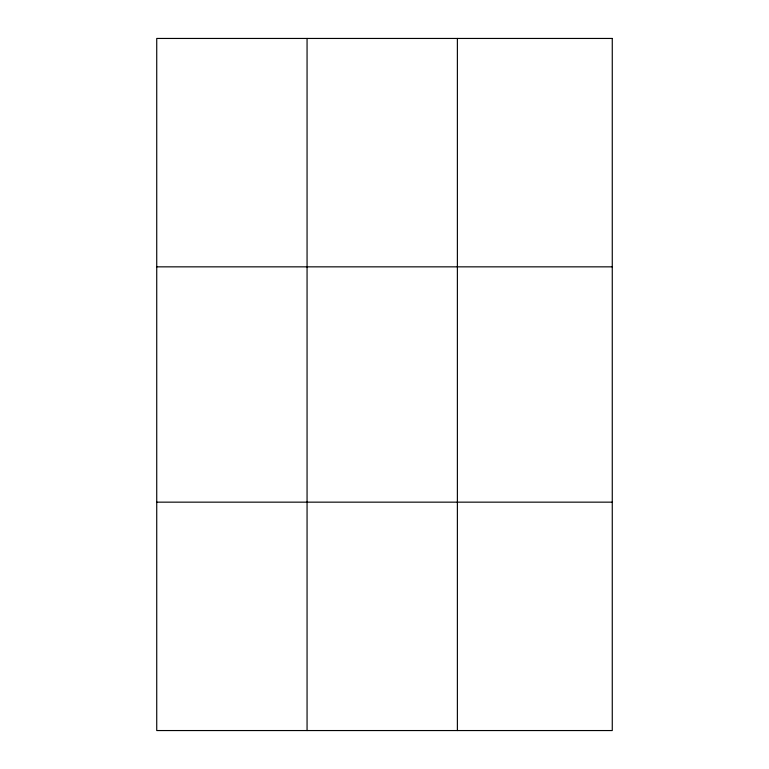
<?xml version="1.0" encoding="UTF-8"?>
<svg xmlns="http://www.w3.org/2000/svg" width="769" height="769" viewBox="0 0 769 769"><rect width="100%" height="100%" fill="white"/><g stroke="black" fill="none" stroke-linecap="round" stroke-linejoin="round"><path stroke-width="1.15" d="M307.062 38.45L307.062 730.55M457.382 38.45L457.382 730.55M156.732 266.843L612.268 266.843M156.732 502.157L612.268 502.157M612.268 38.45L612.268 730.55L156.732 730.55L156.732 38.45L612.268 38.45"/></g></svg>
